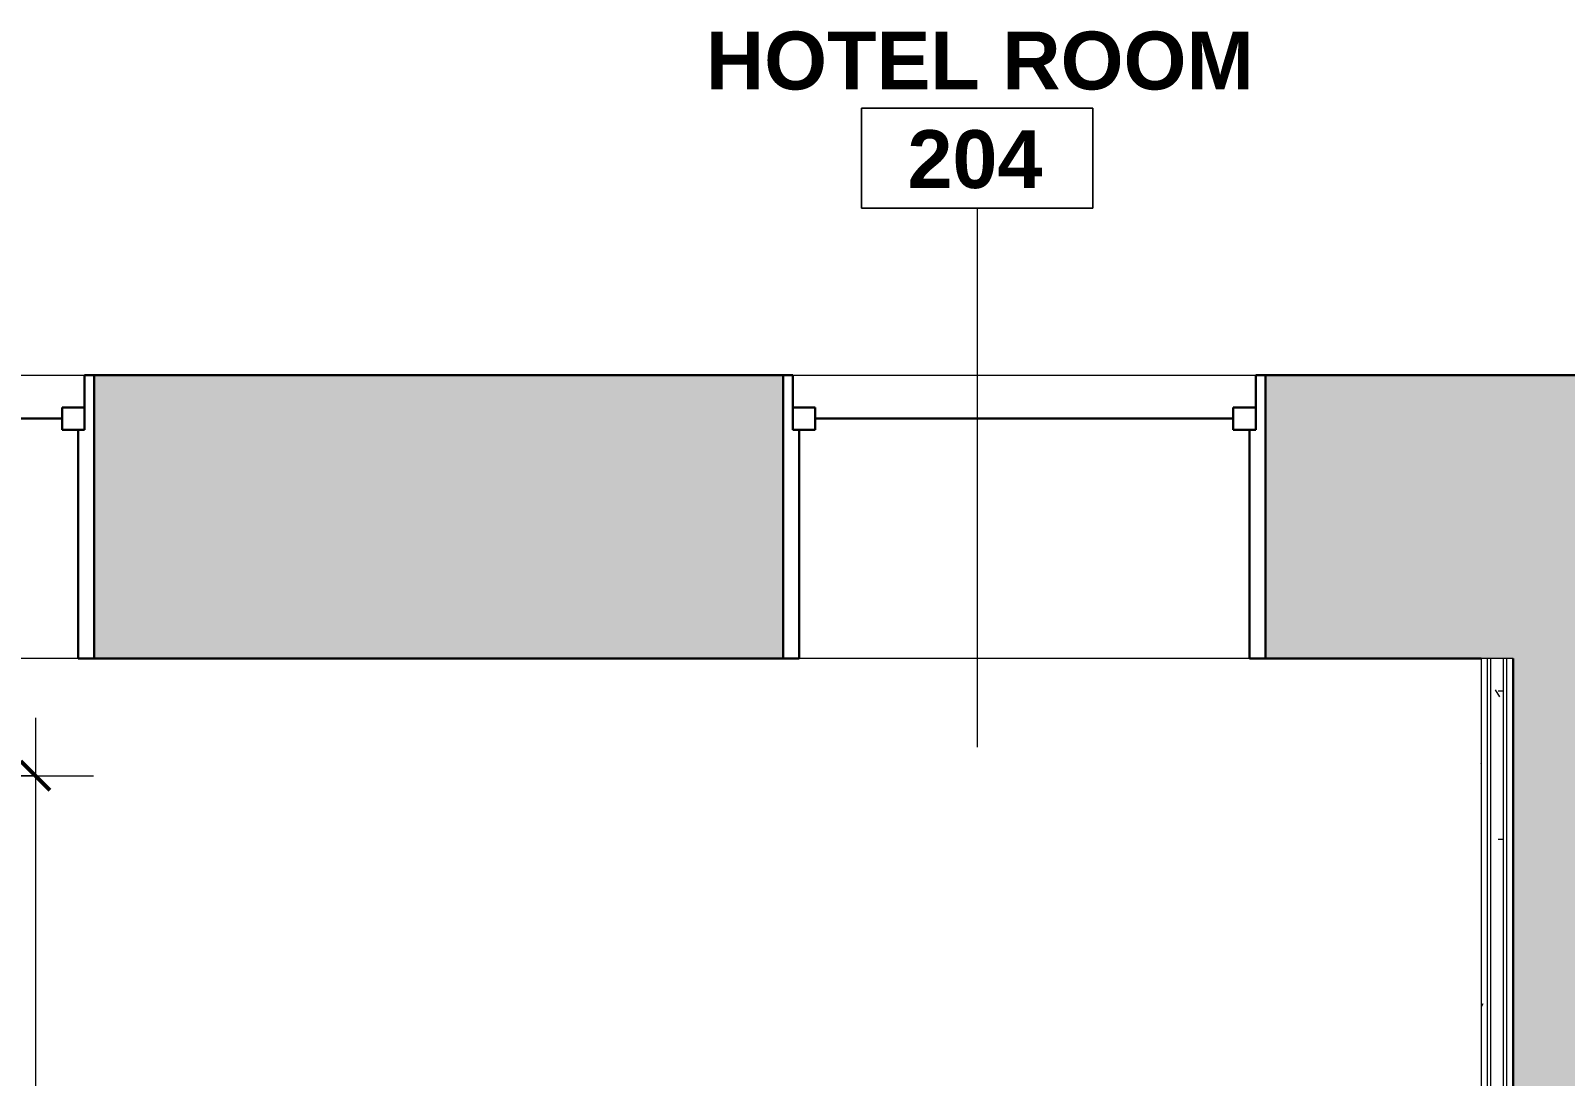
# Model space of a CAD drawing. Header units: inches. Extents: x -1176 to 1507, y -2587 to 978.
# Drawn here: x 972.7 to 1091.9, y 534.5 to 615.8 of the extents above; entities that cross this region are included whole.
import ezdxf

# ---------------------------------------------------------------- set-up
doc = ezdxf.new("R2010")
doc.units = ezdxf.units.IN
doc.header["$MEASUREMENT"] = 0
for name, color, linetype, lineweight in [('A-ANNO-DIMS', 211, 'Continuous', 9), ('A-ANNO-DIMS-48', 211, 'Continuous', 9), ('A-AREA-IDEN', 2, 'Continuous', 9), ('A-GLAZ', 151, 'Continuous', 18), ('A-WALL', 113, 'Continuous', 18), ('A-WALL-PATT', 111, 'Continuous', 18), ('I-WALL', 2, 'Continuous', 18)]:
    doc.layers.add(name, color=color, linetype=linetype, lineweight=lineweight)
doc.styles.add('Swis721 Lt BT', font='swissl.ttf', dxfattribs={"height": 4.5})
doc.styles.add('Swis721 Lt BT_B', font='', dxfattribs={"height": 4.5})
doc.styles.get('Swis721 Lt BT_B').set_extended_font_data('Swis721 Lt BT', bold=True)
doc.dimstyles.new('OTJ_-_3_32__Linear', dxfattribs={"dimscale": 12, "dimtxt": 4.748918, "dimasz": 0.1875, "dimexe": 0.375, "dimexo": 0.25, "dimgap": 0.25, "dimtad": 1, "dimdec": 1, "dimrnd": 0.5, "dimzin": 3, "dimdsep": 46, "dimlunit": 4, "dimtxsty": 'Swis721 Lt BT', "dimblk1": 'OBLIQUE', "dimblk2": 'OBLIQUE', "dimsah": 1, "dimcen": 0.09, "dimdle": 0.375, "dimazin": 0, "dimtfac": 1, "dimtdec": 4, "dimtix": 1, "dimtmove": 0, "dimatfit": 3, "dimfxl": 1, "dimtvp": 1, "dimtfill": 1, "dimfrac": 2, "dimtolj": 1, "dimtzin": 0, "dimarcsym": 2})
pattern_1 = [(0, (0, 0), (15.36, 3.84), [0.634, -10.886, 0.634, -10.886, -61.44]), (0, (0, 0), (15.36, 3.84), [-23.04, 0.634, -22.406, 0.634, -10.886, -26.88]), (0, (0, 0), (15.36, 3.84), [-57.6, 0.634, -7.046, 0.634, -18.566]), (120, (5.76, 1.92), (-11.005538, 11.38215), [0.634, -10.886, 0.634, -10.886, -61.44]), (120, (5.76, 1.92), (-11.005538, 11.38215), [-23.04, 0.634, -22.406, 0.634, -10.886, -26.88]), (120, (5.76, 1.92), (-11.005538, 11.38215), [-57.6, 0.634, -7.046, 0.634, -18.566]), (240, (7.68, 9.6), (-4.354462, -15.22215), [0.634, -10.886, 0.634, -10.886, -61.44]), (240, (7.68, 9.6), (-4.354462, -15.22215), [-23.04, 0.634, -22.406, 0.634, -10.886, -26.88]), (240, (7.68, 9.6), (-4.354462, -15.22215), [-57.6, 0.634, -7.046, 0.634, -18.566])]

# ---------------------------------------------------------------- blocks, each defined once
blk = doc.blocks.new('Double Hung - side window 4_ X 6_ 3_ H-6086068-2nd Floor Construction')
at = {"layer": 'A-GLAZ', "color": 8, "lineweight": 30}
for p, q in [((-18.75, 11), (-18, 11)), ((-18, 6.75), (-18, 11)), ((18, 6.75), (18, 11)), ((18.75, 11), (18, 11)), ((-18, 8.5), (-18, 6.75)), ((-18, 8.5), (-16.25, 8.5)), ((-16.25, 8.5), (-16.25, 6.75)), ((16.25, 8.5), (16.25, 6.75)), ((18, 8.5), (16.25, 8.5)), ((18, 8.5), (18, 6.75)), ((-16.25, 7.625), (16.25, 7.625)), ((-18, 6.75), (-16.25, 6.75)), ((-18, 6.75), (-17.5, 6.75)), ((-17.5, -11), (-17.5, 6.75)), ((18, 6.75), (16.25, 6.75)), ((17.5, 6.75), (18, 6.75)), ((17.5, 6.75), (17.5, -11)), ((-17.5, -11), (-18.75, -11)), ((17.5, -11), (18.75, -11))]:
    blk.add_line(p, q, dxfattribs=at)
blk = doc.blocks.new('Room Tag - Room Name and Number-3379422-2nd Floor Construction')
at = {"layer": 'A-AREA-IDEN'}
for p, q in [((-0.1881, -0.1636), (-0.1881, -0.0018)), ((-0.1881, -0.0018), (0.1869, -0.0018)), ((0.1869, -0.0018), (-0.1881, -0.0018)), ((-0.1881, -0.0018), (-0.1881, -0.1636)), ((0.1869, -0.0018), (0.1869, -0.1636)), ((0.1869, -0.1636), (0.1869, -0.0018)), ((0.1869, -0.1636), (-0.1881, -0.1636)), ((-0.1881, -0.1636), (0.1869, -0.1636))]:
    blk.add_line(p, q, dxfattribs=at)
blk = doc.blocks.new('DIMBLOCK28-2nd Floor Construction')
at = {"layer": 'A-ANNO-DIMS-48'}
for p, q in [((973.03, 562.39), (973.03, 460.38)), ((920.99, 557.89), (977.53, 557.89)), ((973.03, 557.89), (920.99, 557.89)), ((921.4, 464.88), (977.53, 464.88)), ((973.03, 464.88), (921.4, 464.88))]:
    blk.add_line(p, q, dxfattribs=at)
at = {"layer": 'A-ANNO-DIMS-48', "lineweight": 50}
for p, q in [((973.03, 557.89), (971.9, 559.02)), ((973.03, 557.89), (974.15, 556.77)), ((973.03, 464.88), (971.9, 466.01)), ((973.03, 464.88), (974.15, 463.76))]:
    blk.add_line(p, q, dxfattribs=at)
at = {"layer": 'A-ANNO-DIMS-48', "color": 0, "insert": (964.02, 504.11), "char_height": 4.5, "width": 17.4579, "attachment_point": 1, "rotation": 90, "line_spacing_factor": 1.005062, "style": 'Swis721 Lt BT', "bg_fill": 3, "box_fill_scale": 1.25, "bg_fill_color": 256, "bg_fill_true_color": 13158600, "bg_fill_transparency": 0}
blk.add_mtext('7\' - 9"', dxfattribs=at)
blk = doc.blocks.new('_Oblique')
at = {"color": 0, "linetype": 'ByBlock', "lineweight": -2}
blk.add_line((-0.5, -0.5), (0.5, 0.5), dxfattribs=at)

msp = doc.modelspace()

# ---------------------------------------------------------------- hatches: boundary and pattern name
at = {"layer": 'A-WALL-PATT'}
h = msp.add_hatch(color=250, dxfattribs=at)
h.paths.add_polyline_path([(1211.24, 567.01), (1211.24, 589.01), (1167.7, 589.01), (1167.7, 567.01)], flags=0)
h.paths.add_polyline_path([(697.15, 567.01), (745.99, 567.01), (745.99, 589.01), (682.43, 589.01), (682.43, 567.01), (692.2, 567.01)], flags=0)
h.paths.add_polyline_path([(1130.2, 567.01), (1130.2, 589.01), (1068.64, 589.01), (1068.64, 567.01), (1130.01, 567.01)], flags=0)
h.paths.add_polyline_path([(783.49, 567.01), (837.04, 567.01), (837.04, 589.01), (783.49, 589.01)], flags=0)
h.paths.add_polyline_path([(1031.14, 567.01), (1031.14, 589.01), (977.59, 589.01), (977.59, 567.01)], flags=0)
h.paths.add_polyline_path([(940.09, 567.01), (940.09, 589.01), (874.54, 589.01), (874.54, 567.01), (924.02, 567.01)], flags=0)
h.paths.add_polyline_path([(644.93, 567.01), (644.93, 589.01), (576.53, 589.01), (576.53, 567.01), (606.02, 567.01)], flags=0)
h.paths.add_polyline_path([(495.15, 567.01), (539.03, 567.01), (539.03, 589.01), (495.15, 589.01)], flags=0)
at = {"layer": 'A-WALL-PATT', "lineweight": 9}
h = msp.add_hatch(dxfattribs=at)
h.set_pattern_fill('FP_6', color=256, style=0, pattern_type=2)
h.set_pattern_definition(pattern_1)
h.paths.add_polyline_path([(1085.4, 403.14), (1085.9, 403.14), (1085.9, 567.01), (1085.4, 567.01), (1085.4, 419.84)], flags=0)
h = msp.add_hatch(dxfattribs=at)
h.set_pattern_fill('FP_6', color=256, style=0, pattern_type=2)
h.set_pattern_definition(pattern_1)
h.paths.add_polyline_path([(1086.15, 403.14), (1087.15, 403.14), (1087.15, 567.01), (1086.15, 567.01), (1086.15, 419.84)], flags=0)
h = msp.add_hatch(dxfattribs=at)
h.set_pattern_fill('FP_6', color=256, style=0, pattern_type=2)
h.set_pattern_definition(pattern_1)
h.paths.add_polyline_path([(1087.4, 403.14), (1087.9, 403.14), (1087.9, 567.01), (1087.4, 567.01), (1087.4, 419.84)], flags=0)
h = msp.add_hatch(color=7, dxfattribs=at)
h.paths.add_polyline_path([(1097.9, 113.89), (1097.9, 318.35), (1087.9, 318.35), (1087.9, 113.89), (1095.38, 113.89)], flags=0)
h.paths.add_polyline_path([(1097.9, 359.35), (1097.9, 363.14), (1087.9, 363.14), (1087.9, 359.35), (1095.38, 359.35)], flags=0)
h.paths.add_polyline_path([(1097.9, 403.14), (1097.9, 567.01), (1087.9, 567.01), (1087.9, 403.14), (1095.38, 403.14)], flags=0)

# ---------------------------------------------------------------- linework, layer by layer
at = {"layer": 'A-AREA-IDEN'}
msp.add_line((1046.26, 560.11), (1046.26, 601.99), dxfattribs=at)
at = {"layer": 'A-WALL', "lineweight": 9}
for p, q in [((940.09, 589.01), (977.59, 589.01)), ((1031.14, 589.01), (1068.64, 589.01)), ((977.59, 567.01), (940.09, 567.01)), ((1068.64, 567.01), (1031.14, 567.01))]:
    msp.add_line(p, q, dxfattribs=at)
at = {"layer": 'A-WALL', "color": 8, "lineweight": 30}
for p, q in [((977.59, 589.01), (1031.14, 589.01)), ((977.59, 589.01), (977.59, 567.01)), ((1031.14, 589.01), (1031.14, 567.01)), ((1068.64, 589.01), (1130.2, 589.01)), ((1068.64, 589.01), (1068.64, 567.01)), ((977.59, 567.01), (1031.14, 567.01)), ((1068.64, 567.01), (1085.4, 567.01)), ((1087.9, 567.01), (1087.9, 409.14))]:
    msp.add_line(p, q, dxfattribs=at)
at = {"layer": 'A-WALL'}
for p, q in [((1087.9, 567.01), (1085.4, 567.01)), ((1085.9, 403.14), (1085.9, 567.01)), ((1086.15, 403.14), (1086.15, 567.01)), ((1087.15, 403.14), (1087.15, 567.01)), ((1087.4, 403.14), (1087.4, 567.01))]:
    msp.add_line(p, q, dxfattribs=at)
at = {"layer": 'I-WALL'}
msp.add_line((1085.4, 567.01), (1085.4, 403.14), dxfattribs=at)

# ---------------------------------------------------------------- block references
at = {"layer": 'A-AREA-IDEN', "xscale": 47.99999999999997, "yscale": 47.99999999999997, "zscale": 47.99999999999997}
msp.add_blockref('Room Tag - Room Name and Number-3379422-2nd Floor Construction', (1046.26, 609.84), dxfattribs=at)
at = {"layer": 'A-GLAZ'}
for p in [(958.84, 578.01), (1049.89, 578.01)]:
    msp.add_blockref('Double Hung - side window 4_ X 6_ 3_ H-6086068-2nd Floor Construction', p, dxfattribs=at)

# ---------------------------------------------------------------- texts
at = {"layer": 'A-AREA-IDEN', "char_height": 4.5, "attachment_point": 1, "style": 'Swis721 Lt BT_B'}
for s, insert, width in [('HOTEL ROOM', (1025.13, 615.7), 51.0555), ('204', (1040.81, 608.04), 12.726)]:
    msp.add_mtext(s, dxfattribs=dict(at, insert=insert, width=width))

# ---------------------------------------------------------------- dimensions: what is measured, and where the dimension line sits
at = {"layer": 'A-ANNO-DIMS'}
dim = msp.add_linear_dim(base=(973.03, 464.88), p1=(917.99, 557.89), p2=(918.4, 464.88), angle=90, dimstyle='OTJ_-_3_32__Linear', override={"dimpost": '<>', "dimfxl": 93.009114}, dxfattribs=at)
dim.commit()
dim.dimension.update_dxf_attribs({"geometry": 'DIMBLOCK28-2nd Floor Construction', "text_midpoint": (967.71, 511.39)})

doc.saveas('drawing.dxf')
